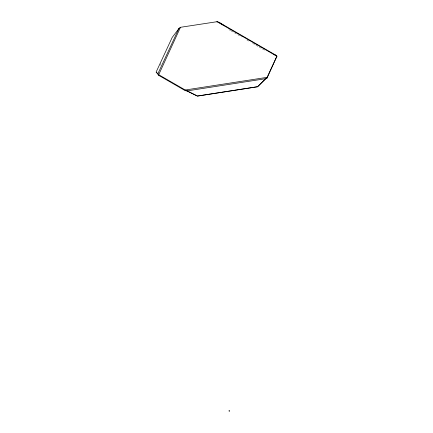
<?xml version="1.0" encoding="UTF-8"?>
<svg xmlns="http://www.w3.org/2000/svg" width="433" height="433" viewBox="0 0 433 433"><rect width="100%" height="100%" fill="white"/><g stroke="black" fill="none" stroke-linecap="round" stroke-linejoin="round"><path stroke-width="0.32" stroke-dasharray="2.17 1.62" d="M160.08 65.307L160.924 63.478M228.938 29.633L230.675 30.635M231.254 30.97L241.679 36.994M246.897 40.004L249.213 41.341M252.688 43.349L265.434 50.704"/><path stroke-width="0.65" d="M156.686 72.62L158.381 74.422L158.478 75.212L185.232 90.659L186.959 90.919L197.356 96.099L257.657 86.719L267.101 77.35L276.893 56.252L276.714 55.695L218.708 22.153L217.22 21.677L180.415 27.306L179.403 27.939L172.22 37.39L156.107 72.116L158.478 74.573L185.232 90.015L197.508 96.023L257.657 86.719M229.187 411.35L229.225 410.922M257.5 86.795L265.656 78.746L267.101 77.994L276.893 56.252L216.96 21.65L216.96 21.969M229.181 410.96L229.106 410.76M229.079 410.83L229.29 410.836M186.959 90.919L265.808 78.665M274.051 54.558L276.541 55.548M218.93 22.289L224.402 25.818M276.427 56.409L276.893 56.891M179.175 28.735L178.889 28.486L157.801 73.919L158.375 74.438M267.101 77.994L267.101 77.35L185.232 90.015L185.232 90.659M180.415 27.463L158.478 75.212"/></g></svg>
